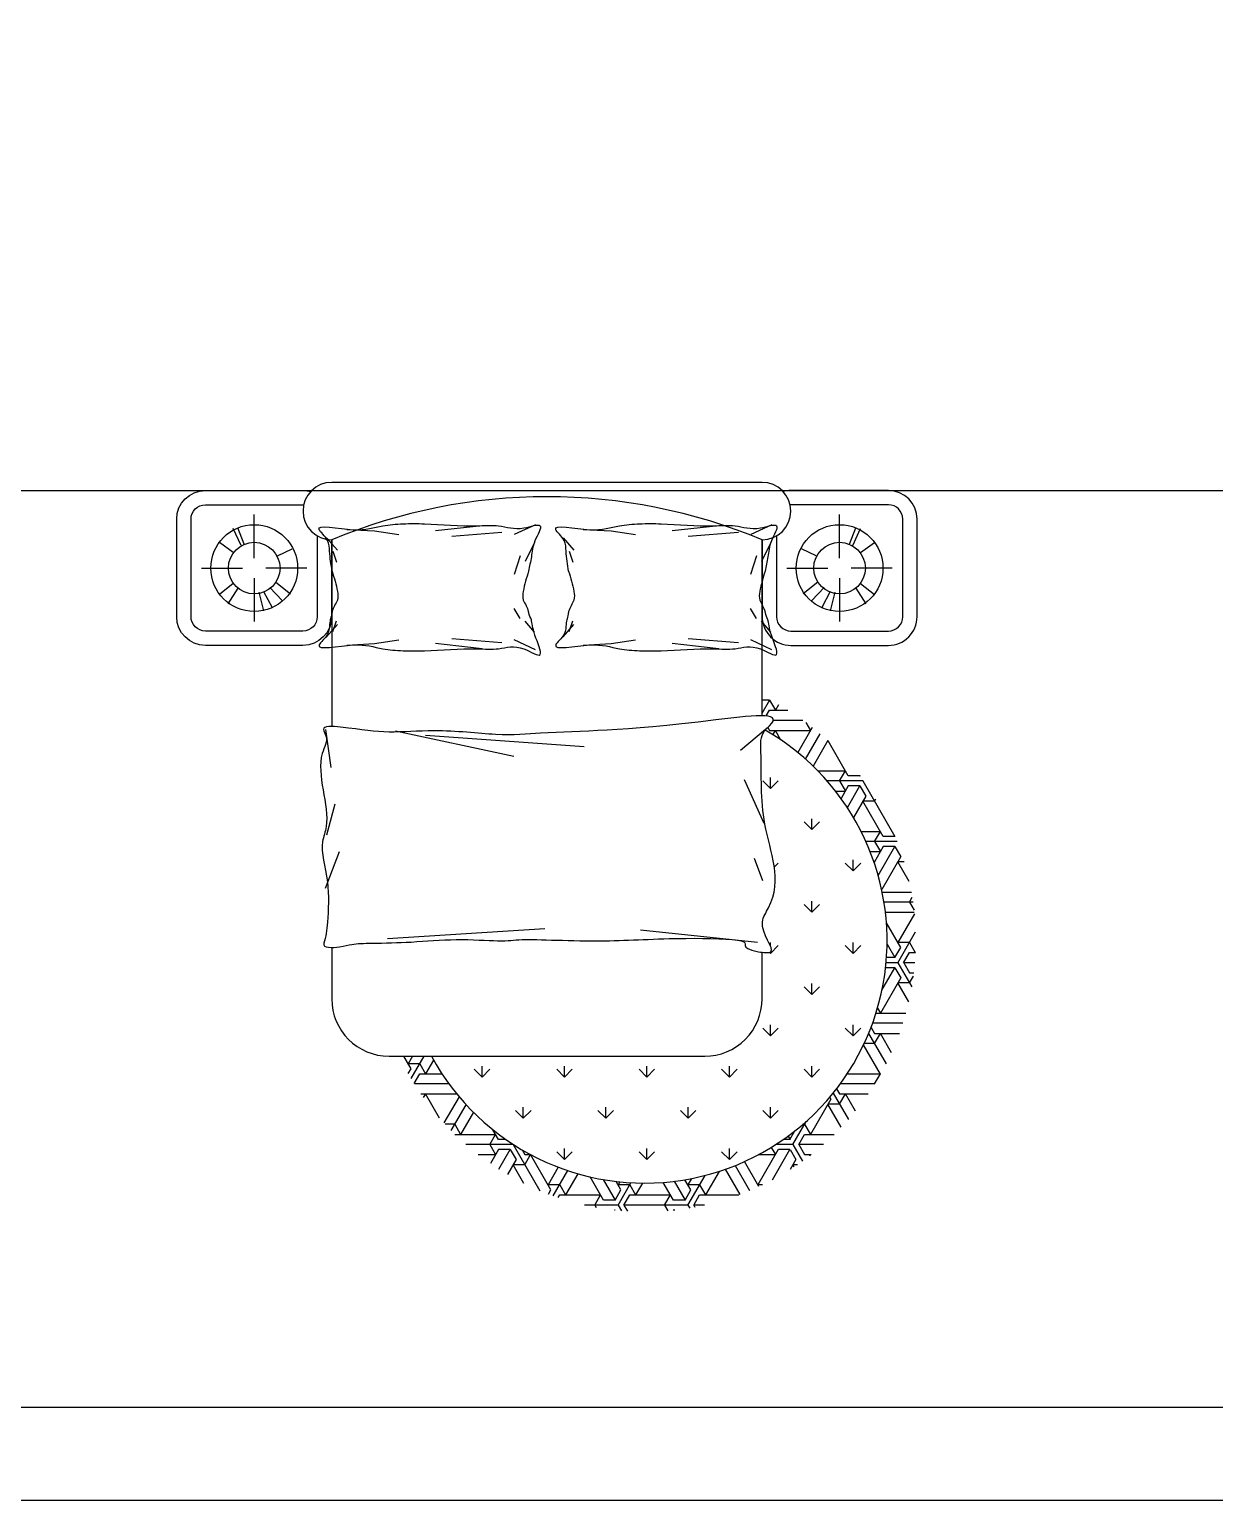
# Model space of a CAD drawing. Header units: inches. Extents: x 9.7 to 52.2, y 13.1 to 37.9.
# Drawn here: x 19.2 to 23.33, y 13.1 to 18.23 of the extents above; entities that cross this region are included whole.
import ezdxf

# ---------------------------------------------------------------- set-up
doc = ezdxf.new("R2010")
doc.units = ezdxf.units.IN
doc.header["$MEASUREMENT"] = 0
for name, color, linetype in [('02', 2, 'Continuous'), ('1', 1, 'Continuous'), ('8', 8, 'Continuous'), ('kadrbm', 4, 'Continuous')]:
    doc.layers.add(name, color=color, linetype=linetype)

# ---------------------------------------------------------------- blocks, each defined once
blk = doc.blocks.new('kadrbm')
at = {"layer": 'kadrbm', "color": 4}
blk.add_lwpolyline([(0, 0), (0, 24.79716181331605), (21, 24.79716181331605), (21, 0), (0, 0)], close=True, dxfattribs=at)
blk.add_lwpolyline([(20.66310160432477, 0.325668449208024), (20.66310160432477, 24.46026341759716), (0.3368983956752345, 24.46026341759716), (0.3368983956752345, 0.325668449208024), (20.66310160432477, 0.325668449208024)], dxfattribs=at)

msp = doc.modelspace()

# ---------------------------------------------------------------- hatches: boundary and pattern name
at = {"layer": '8'}
h = msp.add_hatch(dxfattribs=at)
h.set_pattern_fill('ESCHER', color=256, scale=0.008, style=0)
h.set_pattern_definition([(59.99999999999999, (33.56486206997305, 2.938130079091241), (-0.2438403165679675, 1.827706012705e-07), [0.2235200000000001, -0.02032]), (180, (33.56486206997305, 2.938130079091241), (0.12192, -0.211172), [0.2235200000000001, -0.02032]), (300.0000000000001, (33.56486206997305, 2.938130079091241), (0.2438403165679675, 1.827706012705e-07), [0.2235200000000001, -0.02032]), (59.99999999999999, (33.58518207010001, 2.938130079091241), (-0.2438403165679675, 1.827706012705e-07), [0.04064000000000001, -0.2032]), (300.0000000000001, (33.58518207010001, 2.938130079091241), (0.2438403165679675, 1.827706012705e-07), [0.04064000000000001, -0.2032]), (59.99999999999999, (33.5547020701424, 2.955727679094014), (-0.2438403165679675, 1.827706012705e-07), [0.04064000000000001, -0.2032]), (180, (33.5547020701424, 2.955727679094014), (0.12192, -0.211172), [0.04064000000000001, -0.2032]), (300.0000000000001, (33.5547020701424, 2.920532479088468), (0.2438403165679675, 1.827706012705e-07), [0.04064000000000001, -0.2032]), (180, (33.5547020701424, 2.920532479088468), (0.12192, -0.211172), [0.04064000000000001, -0.2032]), (59.99999999999999, (33.48358207016371, 2.938130079091241), (-0.2438403165679675, 1.827706012705e-07), [0.04064000000000001, -0.2032]), (300.0000000000001, (33.48358207016371, 2.938130079091241), (0.2438403165679675, 1.827706012705e-07), [0.04064000000000001, -0.2032]), (59.99999999999999, (33.60550206999414, 2.867739519096393), (-0.2438403165679675, 1.827706012705e-07), [0.04064000000000001, -0.2032]), (180, (33.60550206999414, 2.867739519096393), (0.12192, -0.211172), [0.04064000000000001, -0.2032]), (300.0000000000001, (33.60550206999414, 3.00852063908609), (0.2438403165679675, 1.827706012705e-07), [0.04064000000000001, -0.2032]), (180, (33.60550206999414, 3.00852063908609), (0.12192, -0.211172), [0.04064000000000001, -0.2032]), (0, (33.60550206999414, 2.973325359088665), (-0.12192, 0.211172), [0.14224, -0.1016]), (0, (33.60550206999414, 2.902934799093817), (-0.12192, 0.211172), [0.14224, -0.1016]), (120, (33.57502207003653, 2.990922959091439), (-0.2438403165679675, -1.827706011852e-07), [0.1422399999999994, -0.1015999999999996]), (120, (33.51406207012132, 2.955727679094014), (-0.2438403165679675, -1.827706011852e-07), [0.1422399999999994, -0.1015999999999996]), (239.9999999999999, (33.51406207012132, 2.920532479088468), (0.1219203165679673, -0.2111718172293988), [0.14224, -0.1016]), (239.9999999999999, (33.57502207003653, 2.885337199091044), (0.1219203165679673, -0.2111718172293988), [0.14224, -0.1016])])
edge = h.paths.add_edge_path()
edge.add_line((21.753141659844, 15.90415201389191), (21.753141659844, 15.83593645116274))
edge.add_spline(control_points=[(21.753141659844, 15.83593645116274), (21.78987847647749, 15.83496832750756), (21.80879730784454, 15.82453241272673), (21.7699637104024, 15.79212458203914), (21.76556469436854, 15.78749321496365)], knot_values=[2436.074577268144, 2436.074577268144, 2436.074577268144, 2436.074577268144, 2560.161934316858, 2578.572044838048, 2578.572044838048, 2578.572044838048, 2578.572044838048], degree=3, periodic=0)
edge.add_spline(control_points=[(21.76556469436854, 15.78749321496365), (21.76497936092436, 15.78687696482597), (21.76440497145176, 15.78625284654048), (21.76384525310367, 15.78562067714596)], knot_values=[2578.572044838048, 2578.572044838048, 2578.572044838048, 2578.572044838048, 2581.021695868608, 2581.021695868608, 2581.021695868608, 2581.021695868608], degree=3, periodic=0)
edge.add_arc((21.34378073161587, 15.05218205936329), 0.8452138239407095, -151.51911430044288, 60.19880795366811, ccw=False)
edge.add_line((20.60085785628416, 14.64912870116608), (20.488808706702, 14.64912870116608))
edge.add_arc((21.34378073161587, 15.05218205936329), 0.9452138239407092, 205.240261580424, 424.3362963812132)
h = msp.add_hatch(dxfattribs=at)
h.set_pattern_fill('GRASS', color=256, scale=0.008, style=0)
h.set_pattern_definition([(90, (33.56486206997305, 2.938130079091241), (-0.143684, 0.143684), [0.0381, -0.249268]), (44.99999999999999, (33.56486206997305, 2.938130079091241), (-0.1436840979371064, 0.1436840979371064), [0.0381, -0.1651]), (135, (33.56486206997305, 2.938130079091241), (-0.1436840979371064, -0.1436840979371064), [0.0381, -0.1651])])
edge = h.paths.add_edge_path()
edge.add_arc((21.55314165989056, 14.84912870116317), 0.2, 270, 360, ccw=False)
edge.add_line((21.55314165989056, 14.64912870116608), (20.60085785640057, 14.64912870116608))
edge.add_arc((21.34378073161587, 15.05218205936329), 0.8452138239407095, 208.4808856995571, 420.1988079536681)
edge.add_spline(control_points=[(21.76384525310367, 15.78562067714596), (21.76314233156972, 15.78482676800126), (21.7463168716722, 15.76486225242046), (21.75334795431353, 15.65985263263359), (21.74218346324869, 15.44075694989373), (21.83415481082283, 15.24952603180212), (21.72986027348906, 15.09487768622715), (21.8153322751832, 15.00745762963856), (21.7659668047645, 15.00966060233553), (21.753141659844, 15.01143932755007)], knot_values=[2581.021695868608, 2581.021695868608, 2581.021695868608, 2581.021695868608, 2584.098087115036, 2657.16616450746, 2866.941948964232, 3112.772689115908, 3152.697047996433, 3250.413087884562, 3285.709356910702, 3285.709356910702, 3285.709356910702, 3285.709356910702], degree=3, periodic=0)
edge.add_line((21.753141659844, 15.01143932755007), (21.753141659844, 14.84912870117772))

# ---------------------------------------------------------------- linework, layer by layer
at = {"layer": '02'}
for p, q in [((21.753141659844, 16.64912870116608), (20.253141659844, 16.64912870116608)), ((19.98295167607375, 16.38543760457036), (19.98295167607375, 16.53663760457788)), ((22.02333164361425, 16.38543760457036), (22.02333164361425, 16.53663760457788)), ((19.9370516760473, 16.42863760457043), (19.91005167604543, 16.48803760456871)), ((19.94785167609461, 16.43403760456498), (19.92625167599999, 16.49073760456598)), ((20.30528343615241, 16.48509194185975), (20.40264141030729, 16.47968747336494)), ((20.40264141030729, 16.47968747336494), (20.48737925507248, 16.46707749687561)), ((20.77765041899055, 16.49770191834908), (20.61538740160994, 16.47968747336494)), ((20.67127783277191, 16.46167302836624), (20.84616179817476, 16.47608449435869)), ((20.96335257433474, 16.50130489735533), (20.88943209994704, 16.46707749687561)), ((21.12970607292026, 16.48509194185975), (21.22706404707514, 16.47968747336494)), ((21.22706404707514, 16.47968747336494), (21.31180189184033, 16.46707749687561)), ((21.6020730557584, 16.49770191834908), (21.43981003837779, 16.47968747336494)), ((21.49570046953976, 16.46167302836624), (21.6705844349426, 16.47608449435869)), ((21.78777521086976, 16.50130489735533), (21.71385473671489, 16.46707749687561)), ((22.05843164359339, 16.43403760456498), (22.08003164368801, 16.49073760456598)), ((22.0692316436407, 16.42863760457043), (22.09623164364256, 16.48803760456871)), ((19.91005167604543, 16.40433760456584), (19.86145167618178, 16.43943760457408)), ((20.06395167607933, 16.39353760457674), (20.11525167601302, 16.41783760456677)), ((20.23496929818884, 16.45626855985687), (20.27283050499044, 16.41303371186153)), ((20.25660403940946, 16.40943073285529), (20.26922498789735, 16.37160035338387)), ((20.95974623791061, 16.44005560437585), (20.92729412584685, 16.373401842887)), ((21.05939193495669, 16.45626855985687), (21.09725314175829, 16.41303371186153)), ((21.08102667617731, 16.40943073285529), (21.0936476246652, 16.37160035338387)), ((21.78416887467846, 16.44005560437585), (21.7517167626147, 16.373401842887)), ((21.94233164360866, 16.39353760457674), (21.89103164367497, 16.41783760456677)), ((22.09623164364256, 16.40433760456584), (22.14483164373905, 16.43943760457408)), ((20.90974978736721, 16.39269888718922), (20.88881616440721, 16.32855406999373)), ((21.73417242413506, 16.39269888718922), (21.71323880117506, 16.32855406999373)), ((19.79935167620078, 16.35033760457667), (19.94245167618737, 16.35033760457667)), ((19.98295167607375, 16.31523760456843), (19.98295167607375, 16.16403760457546)), ((20.16655167617954, 16.35033760457667), (20.02345167619296, 16.35033760457667)), ((21.83973164374128, 16.35033760457667), (21.98283164372787, 16.35033760457667)), ((22.02333164361425, 16.31523760456843), (22.02333164361425, 16.16403760457546)), ((22.20693164372005, 16.35033760457667), (22.06383164373346, 16.35033760457667)), ((19.91005167604543, 16.29633760457294), (19.86145167618178, 16.25853760456743)), ((19.92625167599999, 16.28013760457474), (19.89115167602085, 16.22613760457101)), ((19.9991516760283, 16.26663760457381), (20.01535167621568, 16.20183760456642)), ((20.01535167621568, 16.26933760457108), (20.04505167605475, 16.21263760457008)), ((20.03695167607747, 16.28283760457201), (20.08015167603389, 16.23693760457467)), ((20.05855167617209, 16.3017376045675), (20.10985167610578, 16.2612376045647)), ((21.94773164374873, 16.3017376045675), (21.89643164358221, 16.2612376045647)), ((21.96933164361052, 16.28283760457201), (21.92613164365411, 16.23693760457467)), ((21.99093164370515, 16.26933760457108), (21.96123164363325, 16.21263760457008)), ((22.0071316436597, 16.26663760457381), (21.99093164370515, 16.20183760456642)), ((22.08003164368801, 16.28013760457474), (22.11513164366715, 16.22613760457101)), ((22.09623164364256, 16.29633760457294), (22.14483164373905, 16.25853760456743)), ((20.90974978736721, 16.17429633772484), (20.88881616440721, 16.20970333235822)), ((21.73417242413506, 16.17429633772484), (21.71323880117506, 16.20970333235822)), ((20.23496929818884, 16.11072666505719), (20.27283050499044, 16.15396151305253)), ((20.25660403940946, 16.12882666948211), (20.26922498789735, 16.16665704896808)), ((20.95974623791061, 16.12693962055276), (20.92729412584685, 16.16485555946496)), ((21.05939193495669, 16.11072666505719), (21.09725314175829, 16.15396151305253)), ((21.08102667617731, 16.12882666948211), (21.0936476246652, 16.16665704896808)), ((21.78416887467846, 16.12693962055276), (21.7517167626147, 16.16485555946496)), ((20.40264141030729, 16.08730775156367), (20.48737925507248, 16.09991772803845)), ((20.67127783277191, 16.10532219654782), (20.84616179817476, 16.09091073056992)), ((20.96335257433474, 16.06569032755873), (20.88943209994704, 16.09991772803845)), ((21.22706404707514, 16.08730775156367), (21.31180189184033, 16.09991772803845)), ((21.49570046953976, 16.10532219654782), (21.6705844349426, 16.09091073056992)), ((21.78777521086976, 16.06569032755873), (21.71385473671489, 16.09991772803845)), ((20.30528343615241, 16.08190328305431), (20.40264141030729, 16.08730775156367)), ((20.77765041899055, 16.06929330656498), (20.61538740160994, 16.08730775156367)), ((21.12970607292026, 16.08190328305431), (21.22706404707514, 16.08730775156367)), ((21.6020730557584, 16.06929330656498), (21.43981003837779, 16.08730775156367)), ((20.23088866921261, 15.78759453785391), (20.25048476161555, 15.65542650310748)), ((20.47584432998791, 15.78269905875571), (20.88736964349754, 15.69458718560712)), ((20.5795383339946, 15.76801397158782), (21.13313757029481, 15.72885328908818)), ((21.76568638051048, 15.78759453785391), (21.67750273581714, 15.71416775187321)), ((21.76078756206788, 15.46033730314888), (21.69220000977747, 15.61208545412886)), ((20.23578748765521, 15.42117662064924), (20.26518203580871, 15.52886906006391)), ((20.23088866921261, 15.23537563182548), (20.27987931000188, 15.36264818747371)), ((21.75588792475991, 15.25985122714268), (21.72649337637358, 15.33817304217449)), ((20.44726286695458, 15.05965418254276), (20.99596246594682, 15.09391983597674)), ((21.73733366147734, 15.04496864532779), (21.32910259028085, 15.08902480692563))]:
    msp.add_line(p, q, dxfattribs=at)
for points in [[(20.2526677624055, 16.44912982406753), (20.2526677624055, 16.18101976163529, -0.4142135623730951), (20.1526677625452, 16.08101976164402), (19.81266776246138, 16.08101976164402, -0.4142135623730951), (19.71266776236825, 16.18101976163529), (19.71266776236825, 16.52101976163179, -0.4142135623730939), (19.81266776246138, 16.62101976163762), (20.1526677625452, 16.62101976163762, -0.0691108786496919), (20.17991913186506, 16.61723495201226, -0.0691108786496919)], [(21.75361555728249, 16.44912982406753), (21.75361555728249, 16.18101976163529, 0.4142135623730951), (21.85361555737563, 16.08101976164402), (22.19361555722661, 16.08101976164402, 0.4142135623730951), (22.29361555731975, 16.18101976163529), (22.29361555731975, 16.52101976163179, 0.4142135623730939), (22.19361555722661, 16.62101976163762), (21.85361555737563, 16.62101976163762, 0.0691108786496919), (21.82636418782294, 16.61723495201226, 0.0691108786496919)], [(20.20266776235894, 16.46280149991002), (20.20266776235894, 16.18101976163529, -0.4142135623730951), (20.1526677625452, 16.13101976163238), (19.81266776246138, 16.13101976163238, -0.4142135623730951), (19.76266776241481, 16.18101976163529), (19.76266776241481, 16.52101976163179, -0.4142135623730951), (19.81266776246138, 16.57101976163471), (20.1526677625452, 16.57101976163471, -0.014413019396357), (20.15554857051119, 16.57093670209655, -0.014413019396357)], [(21.80361555732906, 16.46280149991002), (21.80361555732906, 16.18101976163529, 0.4142135623730951), (21.85361555737563, 16.13101976163238), (22.19361555722661, 16.13101976163238, 0.4142135623730951), (22.24361555727318, 16.18101976163529), (22.24361555727318, 16.52101976163179, 0.4142135623730951), (22.19361555722661, 16.57101976163471), (21.85361555737563, 16.57101976163471, 0.014413019396357), (21.8507347491768, 16.57093670209655, 0.014413019396357)], [(20.253141659844, 15.02809972374893), (20.253141659844, 14.84912870116317, 0.4142135623730951), (20.45314165979743, 14.64912870116608), (21.55314165989056, 14.64912870116608, 0.4142135623730951), (21.753141659844, 14.84912870116317), (21.753141659844, 15.01143932755007)]]:
    msp.add_lwpolyline(points, format="xyb", dxfattribs=at)
for points in [[(20.253141659844, 16.44912870116899), (20.253141659844, 15.79825008515694)], [(21.753141659844, 15.83593645116274), (21.753141659844, 16.44912870116899)]]:
    msp.add_lwpolyline(points, dxfattribs=at)
for centre, radius in [((19.98295167607375, 16.35033760457667), 0.1512963978421165), ((22.02333164361425, 16.35033760457667), 0.1512963978421165), ((19.98295167607375, 16.35033760457667), 0.08987391167630349), ((22.02333164361425, 16.35033760457667), 0.08987391167630349)]:
    msp.add_circle(centre, radius, dxfattribs=at)
for centre, radius, start, end in [((20.253141659844, 16.54912870117481), 0.1, 90, 270), ((21.753141659844, 16.54912870117481), 0.1, 270, 90), ((21.003141659844, 14.64912870116608), 1.950000000000078, 67.38013502238704, 112.619864977613), ((21.34378073161587, 15.05218205936329), 0.8452138239407095, 208.4808853705637, 60.19880795870765)]:
    msp.add_arc(centre, radius, start, end, dxfattribs=at)
for points, knots in [([(20.25445197226599, 16.33912870116841), (20.25091546966814, 16.36282647214033), (20.24523776403748, 16.39819779305911), (20.24476722844064, 16.45058453131718), (20.16915643384799, 16.51178445571644), (20.34382580530018, 16.47105759574992), (20.41709514015474, 16.4985413529714), (20.50384068402581, 16.50594160690456), (20.61258238374375, 16.50518751798448), (20.72208803968623, 16.49343575582974), (20.84188721731424, 16.50275909557898), (20.90304489929348, 16.47784596647329), (21.00077711518042, 16.51551315493201), (20.95412573131852, 16.44087726365909), (20.9503891606082, 16.38950951540686), (20.94220026495986, 16.35641965864419), (20.9391302555532, 16.33912870116841)], [116.9951980127027, 116.9951980127027, 116.9951980127027, 116.9951980127027, 188.3633476429888, 226.4869206862587, 273.9862745230638, 393.015863675784, 497.0045202414202, 567.6754441838114, 642.4940573213956, 825.9547154540262, 900.7734034538215, 989.4799245355533, 1046.32176902228, 1101.587584519434, 1158.840818118095, 1215.213906000748, 1215.213906000748, 1215.213906000748, 1215.213906000748]), ([(21.07887460903384, 16.33912870116841), (21.07533810643599, 16.36282647214033), (21.06966040080533, 16.39819779305911), (21.06918986520849, 16.45058453131718), (20.99357907061584, 16.51178445571644), (21.16824844206803, 16.47105759574992), (21.24151777692258, 16.4985413529714), (21.32826332079366, 16.50594160690456), (21.4370050205116, 16.50518751798448), (21.54651067645408, 16.49343575582974), (21.66630985408209, 16.50275909557898), (21.72746753606133, 16.47784596647329), (21.82519975194827, 16.51551315493201), (21.77854836808637, 16.44087726365909), (21.77481179737605, 16.38950951540686), (21.76662290172771, 16.35641965864419), (21.76355289232105, 16.33912870116841)], [116.9951980127027, 116.9951980127027, 116.9951980127027, 116.9951980127027, 188.3633476429888, 226.4869206862587, 273.9862745230638, 393.015863675784, 497.0045202414202, 567.6754441838114, 642.4940573213956, 825.9547154540262, 900.7734034538215, 989.4799245355533, 1046.32176902228, 1101.587584519434, 1158.840818118095, 1215.213906000748, 1215.213906000748, 1215.213906000748, 1215.213906000748]), ([(20.25445197226599, 16.19912870116899), (20.25091546966814, 16.17543093019707), (20.24523776403748, 16.16879743185494), (20.24476722844064, 16.11641069359688), (20.16915643384799, 16.05521076921217), (20.34382580530018, 16.09593762916414), (20.41709514015474, 16.06845387194265), (20.50384068402581, 16.06105361802405), (20.61258238374375, 16.06180770694413), (20.72208803968623, 16.07355946908432), (20.84188721731424, 16.06423612934963), (20.90304489929348, 16.08914925844077), (21.00077711518042, 16.02274424740539), (20.95412573131852, 16.12611796125497), (20.9503891606082, 16.1774857095072), (20.94220026495986, 16.18183774369321), (20.9391302555532, 16.19912870116899)], [116.9951980127027, 116.9951980127027, 116.9951980127027, 116.9951980127027, 188.3633476429888, 226.4869206862587, 273.9862745230638, 393.015863675784, 497.0045202414202, 567.6754441838114, 642.4940573213956, 825.9547154540262, 900.7734034538215, 989.4799245355533, 1046.32176902228, 1101.587584519434, 1158.840818118095, 1215.213906000748, 1215.213906000748, 1215.213906000748, 1215.213906000748]), ([(21.07887460903384, 16.19912870116899), (21.07533810643599, 16.17543093019707), (21.06966040080533, 16.16879743185494), (21.06918986520849, 16.11641069359688), (20.99357907061584, 16.05521076921217), (21.16824844206803, 16.09593762916414), (21.24151777692258, 16.06845387194265), (21.32826332079366, 16.06105361802405), (21.4370050205116, 16.06180770694413), (21.54651067645408, 16.07355946908432), (21.66630985408209, 16.06423612934963), (21.72746753606133, 16.08914925844077), (21.82519975194827, 16.02274424740539), (21.77854836808637, 16.12611796125497), (21.77481179737605, 16.1774857095072), (21.76662290172771, 16.18183774369321), (21.76355289232105, 16.19912870116899)], [116.9951980127027, 116.9951980127027, 116.9951980127027, 116.9951980127027, 188.3633476429888, 226.4869206862587, 273.9862745230638, 393.015863675784, 497.0045202414202, 567.6754441838114, 642.4940573213956, 825.9547154540262, 900.7734034538215, 989.4799245355533, 1046.32176902228, 1101.587584519434, 1158.840818118095, 1215.213906000748, 1215.213906000748, 1215.213906000748, 1215.213906000748]), ([(20.22551015026055, 15.04301115184284), (20.23261824303426, 15.06485131636804), (20.24056422484227, 15.12159953216109), (20.24546185398594, 15.27917889528111), (20.20723061083935, 15.37329078444531), (20.25757085655004, 15.49550564749301), (20.18387724349395, 15.66314823697688), (20.24462622340888, 15.75284808928631), (20.21072355501473, 15.80287467815582), (20.34871458687939, 15.79039486080659), (20.4385094096151, 15.7727857994389), (20.63924994326316, 15.79024230907747), (20.84178628848985, 15.76305084424461), (21.09156196058847, 15.78628128457716), (21.28904664266974, 15.77688698901988), (21.8483865005628, 15.85559177134495), (21.74580390804567, 15.77252339431219), (21.75334795431353, 15.65985263263359), (21.74218346324869, 15.44075694989373), (21.83415481082283, 15.24952603180212), (21.72986027348906, 15.09487768622715), (21.82088394655965, 15.0017794260268), (21.6520875385695, 15.02482577715204), (21.75809224096246, 15.05570638701396), (21.4446353659232, 15.06366482070665), (21.17799152417228, 15.04425630035188), (20.90160189855032, 15.06184523586784), (20.86558547576077, 15.04711482096831), (20.68952870282464, 15.06028027428623), (20.53488723404825, 15.04571895777848), (20.41678911547296, 15.04329624615569), (20.3274843614281, 15.04214318404341), (20.28441771242887, 15.02824114991312), (20.21968818253026, 15.02512270589726), (20.22551015026055, 15.04301115184284)], [0, 0, 0, 0, 68.90326500673221, 170.4908792197905, 298.5972354590467, 350.951779371451, 552.2809871005144, 612.8838679121408, 635.6759287012993, 695.4966846813182, 865.5378282521772, 1022.101748313978, 1255.093019671155, 1500.463915443579, 2301.27112811157, 2560.161934316858, 2584.098087115036, 2657.16616450746, 2866.941948964232, 3112.772689115908, 3152.697047996433, 3250.413087884562, 3296.942129471471, 3532.685459795354, 3727.444983458262, 3994.063485006986, 4345.171381291509, 4552.479970775414, 4717.50073717167, 4874.235943430481, 5013.887237089807, 5081.697979530495, 5124.835713481832, 5181.271750403571, 5181.271750403571, 5181.271750403571, 5181.271750403571])]:
    msp.add_open_spline(points, degree=3, knots=knots, dxfattribs=at)
for points in [[(20.25445197226599, 16.33912870116841), (20.27280863334544, 16.26912870117598), (20.27280863334544, 16.23912870116259), (20.26280863333613, 16.21912870117307), (20.25445197226599, 16.19912870116899)], [(20.9391302555532, 16.33912870116841), (20.92077359447375, 16.26912870117598), (20.92077359447375, 16.23912870116259), (20.93077359448306, 16.21912870117307), (20.9391302555532, 16.19912870116899)], [(21.07887460903384, 16.33912870116841), (21.09723127011329, 16.26912870117598), (21.09723127011329, 16.23912870116259), (21.08723127010398, 16.21912870117307), (21.07887460903384, 16.19912870116899)], [(21.76355289232105, 16.33912870116841), (21.7451962312416, 16.26912870117598), (21.7451962312416, 16.23912870116259), (21.75519623125091, 16.21912870117307), (21.76355289232105, 16.19912870116899)]]:
    msp.add_spline(points, degree=3, dxfattribs=at)
at = {"layer": '1'}
msp.add_line((10.07449608035039, 16.62101976165217), (30.40069928899992, 16.62101976165217), dxfattribs=at)

# ---------------------------------------------------------------- block references
at = {"layer": 'kadrbm'}
msp.add_blockref('kadrbm', (9.737597684675158, 13.1005054937334), dxfattribs=at)

doc.saveas('drawing.dxf')
